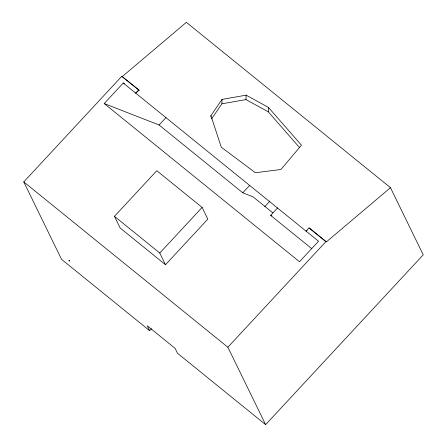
<?xml version="1.0" encoding="UTF-8"?>
<svg xmlns="http://www.w3.org/2000/svg" width="447" height="447" viewBox="0 0 447 447"><rect width="100%" height="100%" fill="white"/><g stroke="black" fill="none" stroke-linecap="round" stroke-linejoin="round"><path stroke-width="0.67" d="M210.878 116.902L210.917 115.633L222.025 99.385L246.141 95.161L268.468 107.448L301.468 145.208L280.923 169.486L255.371 172.738L221.293 147.197L210.917 115.633M211.548 118.941L221.891 103.81L222.025 99.385M299.501 147.538L268.329 111.873L246.006 99.592L246.141 95.161M268.329 111.873L268.468 107.448M151.539 328.657L149.639 330.696L61.53 259.321L23.775 181.907L121.785 76.303L139.201 90.177L135.704 93.138L138.648 89.964L139.201 90.177M123.238 83.041L318.538 241.24L299.501 261.746L104.207 103.548L123.238 83.041L124.529 83.544M104.207 103.548L159.076 124.992L166.044 117.494M114.46 216.326L156.796 170.709L202.117 207.419L207.827 219.125L165.491 264.741L120.17 228.031L114.46 216.326L159.78 253.036L165.491 264.741M159.78 253.036L202.117 207.419M159.076 124.992L242.788 192.808L249.756 185.304M264.769 206.654L269.982 201.038M311.71 248.633L270.664 215.387L277.626 207.883M122.338 76.521L186.377 22.35L390.471 187.679L326.433 241.849L309.57 228.188L309.017 227.97L306.072 231.144L307.072 230.3M390.471 187.679L423.225 254.84L265.624 424.65L227.864 347.235L325.88 241.631L326.433 241.849M221.891 103.81L246.006 99.592M242.788 192.808L253.013 196.803L272.843 212.867M270.664 215.387L271.938 215.884M121.785 76.303L138.648 89.964M309.017 227.97L325.88 241.631M23.775 181.907L227.864 347.235M265.624 424.65L177.515 353.275L175.112 348.353L147.242 325.779L149.639 330.696M69.458 260.819L68.888 260.361L69.598 261.109L69.458 260.819"/></g></svg>
